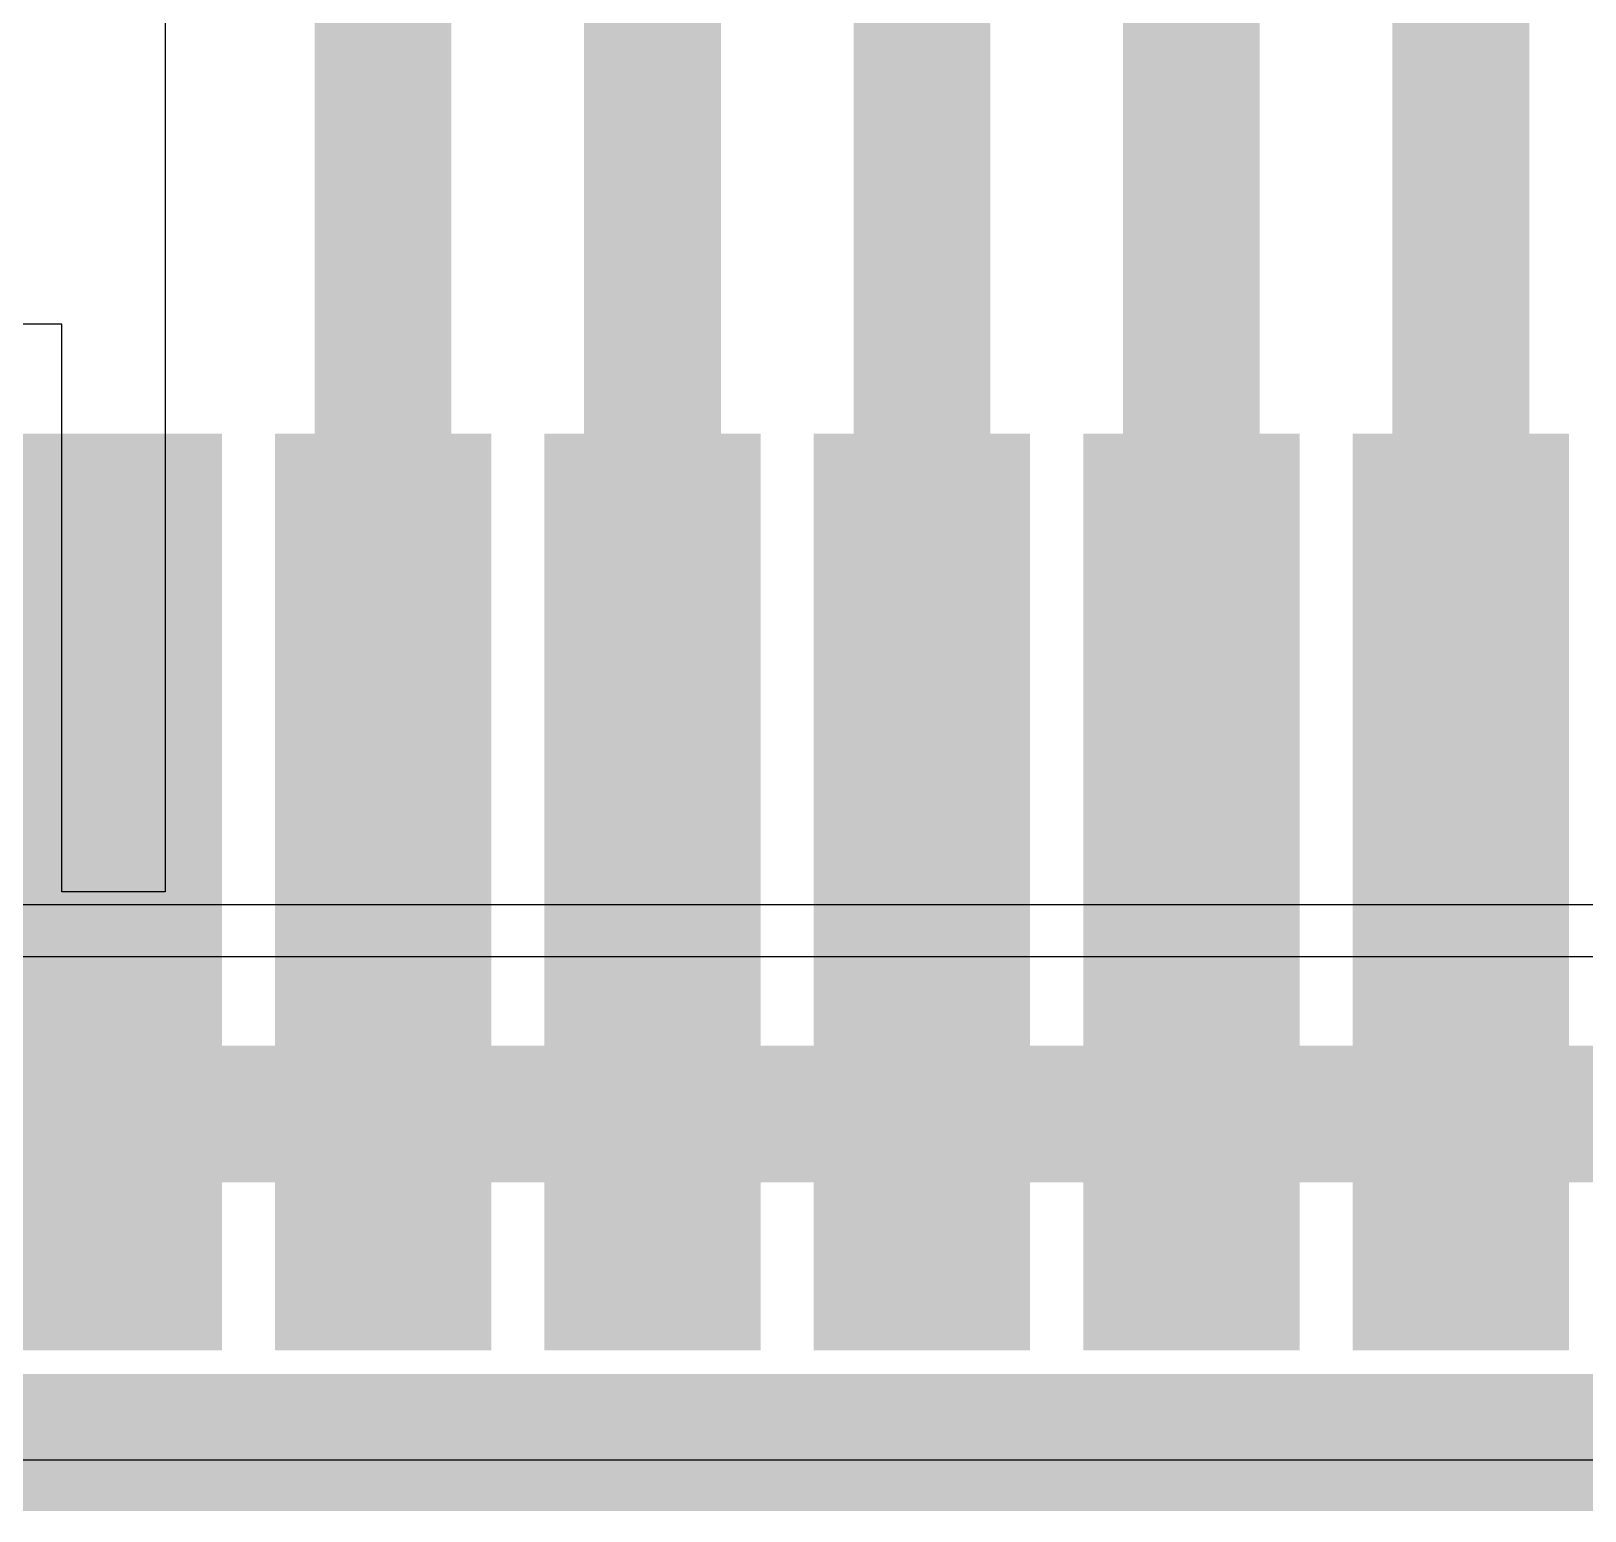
# Model space of a CAD drawing. Header units: inches. Extents: x -4 to 5258, y -4 to 5281.
# Drawn here: x 65.241 to 68.125, y 71.566 to 74.312 of the extents above; entities that cross this region are included whole.
import ezdxf

# ---------------------------------------------------------------- set-up
doc = ezdxf.new("R2010")
doc.units = ezdxf.units.IN
for name, color, linetype in [('Bottom Layer', 5, 'Continuous'), ('Layer 2', 76, 'Continuous'), ('Top Layer', 1, 'Continuous'), ('Top Paste', 8, 'Continuous'), ('Top Solder', 216, 'Continuous')]:
    doc.layers.add(name, color=color, linetype=linetype)

# ---------------------------------------------------------------- blocks, each defined once
blk = doc.blocks.new('HTSSOP_38_EP_4_4___4')
at = {"layer": 'Top Layer'}
for points in [[(3.6, -0.35), (3.6, -0.65), (2, -0.65), (2, -0.35)], [(3.6, -0.8499), (3.6, -1.1499), (2, -1.1499), (2, -0.8499)], [(3.6, -1.35), (3.6, -1.65), (2, -1.65), (2, -1.35)], [(3.6, -1.8499), (3.6, -2.1499), (2, -2.1499), (2, -1.8499)], [(3.6, -2.35), (3.6, -2.65), (2, -2.65), (2, -2.35)], [(3.6, -2.8499), (3.6, -3.1499), (2, -3.1499), (2, -2.8499)]]:
    blk.add_hatch(color=1, dxfattribs=at).paths.add_polyline_path(points)
at = {"layer": 'Top Paste'}
for points in [[(3.6, -0.35), (3.6, -0.65), (2, -0.65), (2, -0.35)], [(3.6, -0.8499), (3.6, -1.1499), (2, -1.1499), (2, -0.8499)], [(3.6, -1.35), (3.6, -1.65), (2, -1.65), (2, -1.35)], [(3.6, -1.8499), (3.6, -2.1499), (2, -2.1499), (2, -1.8499)], [(3.6, -2.35), (3.6, -2.65), (2, -2.65), (2, -2.35)], [(3.6, -2.8499), (3.6, -3.1499), (2, -3.1499), (2, -2.8499)]]:
    blk.add_hatch(color=8, dxfattribs=at).paths.add_polyline_path(points)
at = {"layer": 'Top Solder'}
for points in [[(3.6508, -0.2992), (3.6508, -0.7008), (1.9492, -0.7008), (1.9492, -0.2992)], [(3.6508, -0.7991), (3.6508, -1.2007), (1.9492, -1.2007), (1.9492, -0.7991)], [(3.6508, -1.2992), (3.6508, -1.7008), (1.9492, -1.7008), (1.9492, -1.2992)], [(3.6508, -1.7991), (3.6508, -2.2007), (1.9492, -2.2007), (1.9492, -1.7991)], [(3.6508, -2.2992), (3.6508, -2.7008), (1.9492, -2.7008), (1.9492, -2.2992)], [(3.6508, -2.7991), (3.6508, -3.2007), (1.9492, -3.2007), (1.9492, -2.7991)]]:
    blk.add_hatch(color=216, dxfattribs=at).paths.add_polyline_path(points)

msp = doc.modelspace()

# ---------------------------------------------------------------- linework, layer by layer
at = {"layer": 'Bottom Layer'}
msp.add_line((71.4884, 72.6908), (8.2585, 72.6908), dxfattribs=at)
for points in [[(8.2585, 72.3023, 0.254, 0.254, 0), (71.8834, 72.3023, 0.254, 0.254, 0)], [(45.1092, 71.6927, 0.254, 0.254, 0), (69.6552, 71.6927, 0.254, 0.254, 0)]]:
    msp.add_lwpolyline(points, format="xyseb", dxfattribs=at)
at = {"layer": 'Layer 2'}
msp.add_line((42.4438, 72.5949), (71.3135, 72.5949), dxfattribs=at)
at = {"layer": 'Top Layer'}
for p, q in [((65.4903, 78.1246), (65.4903, 72.7144)), ((65.2985, 73.7684), (65.1685, 73.7684)), ((65.2985, 72.7144), (65.2985, 73.7684)), ((65.4903, 72.7144), (65.2985, 72.7144)), ((64.9906, 71.6604), (68.6947, 71.6604))]:
    msp.add_line(p, q, dxfattribs=at)
for points in [[(65.8945, 72.7144, 0.254, 0.254, 0), (65.8945, 77.9793, 0.254, 0.254, 0)], [(66.3946, 72.7144, 0.254, 0.254, 0), (66.3946, 77.2024, 0.254, 0.254, 0)], [(66.8947, 72.7144, 0.254, 0.254, 0), (66.8947, 76.6044, 0.254, 0.254, 0)], [(67.3946, 72.7144, 0.254, 0.254, 0), (67.3946, 75.8318, 0.254, 0.254, 0)], [(67.8947, 72.7144, 0.254, 0.254, 0), (67.8947, 75.2192, 0.254, 0.254, 0)]]:
    msp.add_lwpolyline(points, format="xyseb", dxfattribs=at)
for points in [[(65.831, 72.7144, 0.127, 0.127, 1), (65.958, 72.7144, 0.127, 0.127, 1)], [(66.3311, 72.7144, 0.127, 0.127, 1), (66.4581, 72.7144, 0.127, 0.127, 1)], [(66.8312, 72.7144, 0.127, 0.127, 1), (66.9582, 72.7144, 0.127, 0.127, 1)], [(67.3311, 72.7144, 0.127, 0.127, 1), (67.4581, 72.7144, 0.127, 0.127, 1)], [(67.8312, 72.7144, 0.127, 0.127, 1), (67.9582, 72.7144, 0.127, 0.127, 1)]]:
    msp.add_lwpolyline(points, format="xyseb", close=True, dxfattribs=at)

# ---------------------------------------------------------------- block references
at = {"rotation": 90}
msp.add_blockref('HTSSOP_38_EP_4_4___4', (64.8946, 69.9144), dxfattribs=at)

doc.saveas('drawing.dxf')
